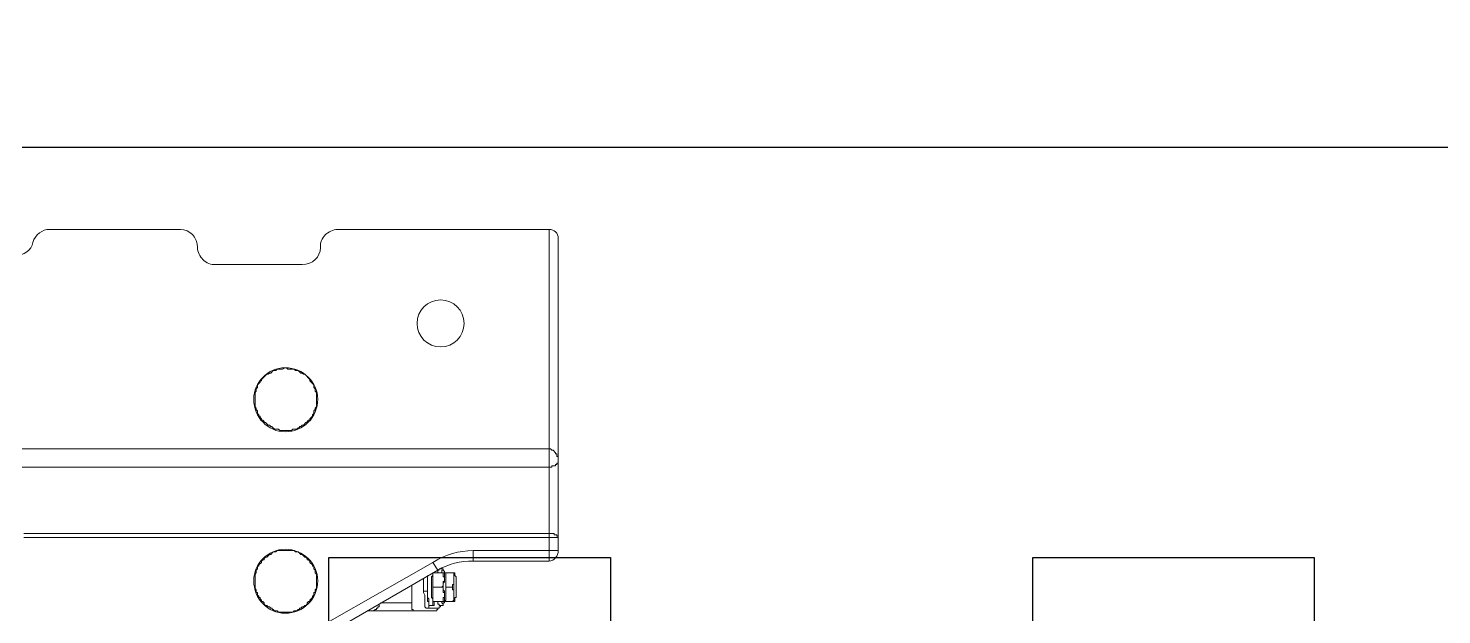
# Model space of a CAD drawing. Header units: millimetres. Extents: x 25083 to 52777, y 24772 to 45779.
# Drawn here: x 39033.2 to 39434.8, y 34124.4 to 34291.2 of the extents above; entities that cross this region are included whole.
import ezdxf

# ---------------------------------------------------------------- set-up
doc = ezdxf.new("R2010")
doc.units = ezdxf.units.MM
doc.styles.get("Standard").update_dxf_attribs({"font": ''})
doc.styles.get('Standard').set_extended_font_data('SimSun')
doc.dimstyles.new('ISO-25', dxfattribs={"dimtxt": 2.5, "dimasz": 2.5, "dimexe": 1.25, "dimexo": 0.625, "dimtad": 1, "dimtxsty": 'Standard', "dimcen": 2.5, "dimadec": 0, "dimazin": 0, "dimtfac": 1, "dimtmove": 0, "dimatfit": 3, "dimfxl": 1, "dimarcsym": 0})

# ---------------------------------------------------------------- blocks, each defined once
blk = doc.blocks.new('*D925')
at = {"color": 0, "lineweight": -2}
for p, q in [((29677.86, 34881.66), (29677.86, 32448.29)), ((40733.02, 34757.65), (40733.02, 32448.29)), ((29680.36, 32449.54), (40730.52, 32449.54))]:
    blk.add_line(p, q, dxfattribs=at)
at = {"color": 0}
for points in [[(29680.36, 32449.96), (29680.36, 32449.13), (29677.86, 32449.54)], [(40730.52, 32449.13), (40730.52, 32449.96), (40733.02, 32449.54)]]:
    blk.add_solid(points, dxfattribs=at)
at = {"layer": 'DEFPOINTS', "color": 0}
for p in [(29677.86, 34882.29), (40733.02, 34758.27), (40733.02, 32449.54)]:
    blk.add_point(p, dxfattribs=at)
at = {"color": 0, "insert": (35205.44, 32451.63), "char_height": 2.5, "attachment_point": 5}
blk.add_mtext('11055,15', dxfattribs=at)
blk = doc.blocks.new('zw$D2F4')
at = {"color": 7, "lineweight": 5}
for points in [[(992.27, 309.71), (992.27, 685.53)], [(987.07, 681.44), (987.07, 309.71)], [(967.02, 459), (967.02, 307.11)], [(968.13, 309.71), (968.13, 459)], [(1054.66, 451.57), (1054.66, 414.44)], [(1044.63, 404.41), (1044.63, 379.9)], [(954.76, 393.27), (952.54, 393.27), (952.16, 392.9), (951.42, 392.9), (951.42, 392.53), (950.68, 392.53), (950.31, 392.16), (949.94, 392.16), (949.94, 391.78), (949.56, 391.78), (949.19, 391.41), (948.82, 391.41), (948.82, 391.04), (948.45, 390.67), (948.08, 390.67), (947.71, 390.3), (947.71, 389.93), (947.34, 389.56), (947.34, 389.18), (946.97, 388.81), (946.97, 388.44), (946.59, 388.44), (946.59, 388.07), (946.22, 387.7), (946.22, 386.96), (945.85, 386.58), (945.85, 382.5), (946.22, 382.13), (946.22, 381.39), (946.59, 381.01), (946.59, 380.64), (946.97, 380.64), (946.97, 380.27), (947.34, 379.9), (947.34, 379.53), (947.71, 379.16), (947.71, 378.79), (948.08, 378.41), (948.45, 378.41), (948.82, 378.04), (948.82, 377.67), (949.19, 377.67), (949.94, 376.93), (950.31, 376.93), (950.68, 376.56), (951.42, 376.56), (951.42, 376.19), (952.16, 376.19), (952.54, 375.82), (954.76, 375.82)], [(954.76, 375.82), (956.62, 375.82), (956.99, 376.19), (957.73, 376.19), (958.11, 376.56), (958.85, 376.56), (958.85, 376.93), (959.22, 376.93), (959.96, 377.67), (960.33, 377.67), (960.71, 378.04), (960.71, 378.41), (961.08, 378.41), (961.45, 378.79), (961.45, 379.16), (962.19, 379.9), (962.19, 380.27), (962.93, 381.01), (962.93, 381.76), (963.31, 382.13), (963.31, 386.96), (962.93, 387.33), (962.93, 388.07), (962.19, 388.81), (962.19, 389.18), (961.45, 389.93), (961.45, 390.3), (961.08, 390.67), (960.71, 390.67), (960.71, 391.04), (960.33, 391.41), (959.96, 391.41), (959.22, 392.16), (958.85, 392.16), (958.85, 392.53), (958.11, 392.53), (957.73, 392.9), (956.99, 392.9), (956.62, 393.27), (954.76, 393.27)], [(1006.38, 393.27), (1004.15, 393.27), (1003.78, 392.9), (1003.41, 392.9), (1003.04, 392.53), (1002.3, 392.53), (1001.93, 392.16), (1001.56, 392.16), (1001.56, 391.78), (1001.18, 391.78), (1000.81, 391.41), (1000.44, 391.41), (1000.44, 391.04), (1000.07, 390.67), (999.7, 390.67), (999.7, 390.3), (998.96, 389.56), (998.96, 389.18), (998.58, 388.81), (998.58, 388.44), (998.21, 388.44), (998.21, 388.07), (997.84, 387.7), (997.84, 386.58), (997.47, 386.21), (997.47, 382.87), (997.84, 382.5), (997.84, 381.39), (998.21, 381.01), (998.21, 380.64), (998.58, 380.64), (998.58, 380.27), (998.96, 379.9), (998.96, 379.53), (999.7, 378.79), (999.7, 378.41), (1000.07, 378.41), (1000.44, 378.04), (1000.44, 377.67), (1000.81, 377.67), (1001.56, 376.93), (1001.93, 376.93), (1002.3, 376.56), (1003.04, 376.56), (1003.41, 376.19), (1003.78, 376.19), (1004.15, 375.82), (1006.38, 375.82)], [(1006.38, 375.82), (1008.24, 375.82), (1008.61, 376.19), (1009.35, 376.19), (1009.73, 376.56), (1010.47, 376.56), (1011.58, 377.67), (1011.95, 377.67), (1013.44, 379.16), (1013.44, 379.53), (1013.81, 379.9), (1013.81, 380.27), (1014.55, 381.01), (1014.55, 381.76), (1014.92, 382.13), (1014.92, 383.99), (1015.3, 384.36), (1015.3, 384.73), (1014.92, 385.47), (1014.92, 386.96), (1014.55, 387.33), (1014.55, 388.07), (1013.81, 388.81), (1013.81, 389.18), (1013.44, 389.56), (1013.44, 389.93), (1011.95, 391.41), (1011.58, 391.41), (1011.58, 391.78), (1011.21, 391.78), (1010.47, 392.53), (1009.73, 392.53), (1009.35, 392.9), (1008.61, 392.9), (1008.24, 393.27), (1006.38, 393.27)], [(934.71, 386.96), (959.96, 342.76)], [(932.11, 385.47), (957.73, 341.28)], [(1054.66, 369.87), (1054.66, 309.71)], [(946.22, 341.65), (946.22, 361.33)], [(946.59, 359.1), (946.59, 358.73), (946.97, 358.73), (946.97, 358.36), (947.34, 358.36), (947.34, 357.99), (947.71, 357.99), (948.08, 357.99)], [(948.45, 357.62), (948.45, 348.71)], [(948.45, 348.71), (946.59, 348.71), (946.59, 348.33), (946.22, 348.33), (946.22, 347.96)], [(953.28, 348.71), (948.45, 348.71)], [(946.97, 341.28), (946.59, 341.28), (946.59, 341.65), (946.22, 341.65)], [(946.97, 344.62), (947.34, 344.99), (949.94, 344.99), (950.31, 344.99), (950.68, 344.99), (951.42, 345.36), (951.79, 345.36)], [(946.97, 340.91), (946.97, 344.62)], [(951.79, 344.25), (948.82, 344.25), (948.82, 343.88), (946.97, 343.88), (946.97, 343.51)], [(947.71, 343.88), (949.56, 343.88), (949.94, 344.25), (951.05, 344.25), (951.42, 344.25), (952.91, 344.25)], [(947.71, 342.76), (947.71, 343.88)], [(947.71, 342.76), (949.56, 342.76), (949.94, 343.14), (951.05, 343.14), (951.42, 343.14), (952.91, 343.14)], [(948.82, 342.39), (947.71, 342.39), (947.71, 342.76)], [(948.82, 342.76), (948.82, 339.79)], [(952.91, 342.76), (948.82, 342.76)], [(950.31, 342.76), (949.19, 342.76)], [(951.05, 342.76), (950.31, 342.76)], [(952.91, 342.76), (951.05, 342.76)], [(951.79, 344.25), (951.79, 345.36)], [(956.25, 344.25), (952.91, 344.25)], [(956.99, 342.76), (956.25, 342.76), (955.88, 343.14), (952.91, 343.14)], [(952.91, 342.76), (952.91, 340.16)], [(956.99, 342.76), (952.91, 342.76)], [(952.91, 342.76), (954.76, 342.76)], [(955.14, 342.76), (955.51, 342.76)], [(955.88, 342.76), (956.99, 342.76)], [(956.99, 342.76), (956.99, 339.79)], [(959.96, 342.76), (957.73, 341.28)], [(946.97, 340.91), (947.34, 340.91), (947.34, 340.54), (947.71, 340.54)], [(947.71, 340.91), (948.08, 340.91), (948.08, 341.28), (948.82, 341.28)], [(947.71, 339.79), (947.71, 340.91)], [(947.71, 339.79), (948.08, 339.79), (948.45, 340.16), (948.82, 340.16)], [(948.82, 339.42), (948.45, 339.42), (948.45, 339.79), (947.71, 339.79)], [(948.82, 339.42), (948.82, 339.79)], [(948.82, 339.79), (949.94, 339.79), (949.94, 339.42), (951.05, 339.42)], [(948.82, 339.42), (948.82, 337.19)], [(948.82, 339.42), (949.19, 339.05)], [(951.05, 339.42), (948.82, 339.42)], [(949.19, 339.05), (951.05, 339.05)], [(951.05, 339.42), (951.42, 339.42), (951.42, 339.79), (952.91, 339.79), (952.91, 340.16)], [(955.14, 339.42), (954.39, 339.42), (954.02, 339.79), (952.16, 339.79), (951.79, 339.42), (951.05, 339.42)], [(951.05, 339.05), (952.91, 339.05)], [(952.91, 340.16), (953.28, 339.79), (954.39, 339.79), (954.76, 339.42), (955.14, 339.42)], [(952.91, 339.05), (952.91, 337.19)], [(955.14, 339.05), (952.91, 339.05)], [(955.14, 339.42), (955.88, 339.42), (955.88, 339.79), (956.99, 339.79)], [(955.14, 339.42), (956.99, 339.42)], [(956.99, 339.05), (955.14, 339.05)], [(957.73, 340.91), (957.73, 341.28), (956.99, 341.28)], [(958.11, 339.79), (957.73, 339.79), (957.73, 340.16), (956.99, 340.16)], [(956.99, 339.79), (956.99, 339.42)], [(956.99, 339.42), (957.36, 339.42), (957.73, 339.79), (958.11, 339.79)], [(956.99, 339.42), (956.99, 339.05)], [(956.99, 339.42), (956.99, 337.19)], [(958.11, 339.79), (958.11, 340.91)], [(948.82, 336.45), (948.82, 337.19)], [(948.82, 337.19), (949.19, 336.82), (951.05, 336.82)], [(951.05, 336.82), (949.56, 336.82), (949.19, 336.45), (948.82, 336.45)], [(948.82, 336.45), (949.19, 336.45)], [(949.19, 336.45), (949.94, 336.45), (949.94, 336.08), (951.05, 336.08)], [(951.05, 336.82), (952.16, 336.82), (952.16, 337.19), (952.91, 337.19)], [(955.14, 336.82), (951.05, 336.82)], [(951.05, 336.08), (952.91, 336.08)], [(952.91, 337.19), (953.65, 337.19), (953.65, 336.82), (955.14, 336.82)], [(955.14, 336.08), (952.91, 336.08)], [(955.14, 336.82), (956.99, 336.82), (956.99, 337.19)], [(955.14, 336.82), (956.62, 336.82), (956.62, 336.45), (956.99, 336.45)], [(956.99, 336.45), (956.25, 336.45), (955.88, 336.08), (955.14, 336.08)], [(956.99, 337.19), (956.99, 336.45)], [(960.33, 331.25), (960.33, 309.71)], [(960.33, 331.25), (963.31, 331.25)], [(963.31, 307.11), (963.31, 331.25)], [(1054.66, 309.71), (960.33, 309.71)], [(967.02, 307.11), (967.39, 307.11), (967.39, 307.49), (967.76, 307.49), (967.76, 307.86), (967.76, 308.23), (968.13, 308.23), (968.13, 309.71)], [(987.07, 309.71), (987.07, 308.97), (987.44, 308.97), (987.44, 307.86), (987.81, 307.86), (987.81, 307.49), (988.19, 307.49), (988.19, 307.11), (988.93, 307.11)], [(988.93, 307.11), (990.04, 307.11), (990.04, 307.49), (990.79, 307.49), (990.79, 307.86), (991.16, 307.86), (991.9, 308.6), (991.9, 308.97), (992.27, 309.34), (992.27, 309.71)], [(963.31, 307.11), (1052.06, 307.11)]]:
    blk.add_lwpolyline(points, dxfattribs=at)
for points in [[(1047.23, 461.23), (1047.23, 459), (1048.72, 456.77), (1050.95, 456.4)], [(1054.66, 451.57), (1054.66, 453.8), (1053.17, 455.66), (1050.95, 456.4)], [(1049.46, 409.61), (1052.43, 409.61), (1054.66, 411.84), (1054.66, 414.44)], [(1044.63, 404.41), (1044.63, 405.9), (1045, 407.01), (1046.12, 408.12)], [(1046.12, 408.12), (1046.86, 408.87), (1048.35, 409.61), (1049.46, 409.61)], [(1044.63, 379.9), (1044.63, 376.93), (1046.86, 374.7), (1049.46, 374.7)], [(1049.46, 374.7), (1050.95, 374.7), (1052.06, 374.33), (1053.17, 373.22)], [(1053.17, 373.22), (1053.92, 372.47), (1054.66, 370.99), (1054.66, 369.87)], [(946.22, 359.85), (946.22, 359.48), (946.22, 359.48), (946.59, 359.1)], [(948.08, 357.99), (948.08, 357.99), (948.08, 357.99), (948.08, 357.99)], [(950.31, 342.76), (950.31, 342.76), (950.31, 342.76), (950.31, 342.76)], [(951.05, 342.76), (951.05, 342.76), (951.05, 342.76), (951.05, 342.76)], [(951.79, 345.36), (952.91, 345.36), (954.39, 345.36), (955.51, 345.36)], [(951.79, 344.25), (953.28, 344.25), (954.76, 344.25), (955.88, 344.25)], [(955.14, 342.76), (954.76, 342.76), (954.76, 342.76), (954.76, 342.76)], [(955.88, 342.76), (955.51, 342.76), (955.51, 342.76), (955.51, 342.76)], [(956.99, 342.39), (956.99, 342.39), (956.99, 342.39), (956.99, 342.39)], [(963.31, 331.25), (963.31, 335.34), (962.19, 339.05), (959.96, 342.76)], [(960.33, 331.25), (960.33, 334.97), (959.59, 338.31), (957.73, 341.28)], [(958.11, 340.54), (958.11, 340.54), (958.11, 340.54), (958.11, 340.54)], [(960.33, 309.71), (960.33, 308.23), (961.82, 307.11), (963.31, 307.11)], [(1052.06, 307.11), (1053.55, 307.11), (1054.66, 308.23), (1054.66, 309.71)]]:
    blk.add_open_spline(points, degree=3, dxfattribs=at)
for points in [[(954.76, 393.64), (949.56, 393.64), (945.48, 389.56), (945.48, 384.73), (945.48, 379.53), (949.56, 375.44), (954.76, 375.44), (959.59, 375.44), (963.68, 379.53), (963.68, 384.73), (963.68, 389.56), (959.59, 393.64), (954.76, 393.64)], [(1006.38, 393.64), (1001.18, 393.64), (997.1, 389.56), (997.1, 384.73), (997.1, 379.53), (1001.18, 375.44), (1006.38, 375.44), (1011.21, 375.44), (1015.3, 379.53), (1015.3, 384.73), (1015.3, 389.56), (1011.21, 393.64), (1006.38, 393.64)], [(1027.92, 347.22), (1024.21, 347.22), (1021.24, 344.25), (1021.24, 340.54), (1021.24, 336.82), (1024.21, 333.85), (1027.92, 333.85), (1031.64, 333.85), (1034.61, 336.82), (1034.61, 340.54), (1034.61, 344.25), (1031.64, 347.22), (1027.92, 347.22)]]:
    blk.add_open_spline(points, degree=3, knots=[0, 0, 0, 0, 1, 1, 1, 2, 2, 2, 3, 3, 3, 4, 4, 4, 4], dxfattribs=at)
blk = doc.blocks.new('zw$50CE')
blk.add_lwpolyline([(0, 80.66), (0, 1280.66), (1100, 1280.66), (1100, 80.66)], close=True)
blk.add_blockref('zw$D2F4', (22.01, 103.57))

msp = doc.modelspace()

# ---------------------------------------------------------------- linework, layer by layer
at = {"ltscale": 15}
for points in [[(39118.63, 33273.983), (39118.63, 34140.649), (39198.63, 34140.649), (39198.63, 33273.983)], [(39318.63, 33273.983), (39318.63, 34140.649), (39398.63, 34140.649), (39398.63, 33273.983)]]:
    msp.add_lwpolyline(points, close=True, dxfattribs=at)

# ---------------------------------------------------------------- block references
at = {"rotation": 90}
msp.add_blockref('zw$50CE', (39594.481, 33157.316), dxfattribs=at)

# ---------------------------------------------------------------- dimensions: what is measured, and where the dimension line sits
dim = msp.add_linear_dim(base=(40733.0166, 32449.5434), p1=(29677.8617, 34882.2868), p2=(40733.0166, 34758.2702), dimstyle='ISO-25')
dim.commit()
dim.dimension.update_dxf_attribs({"geometry": '*D925', "text_midpoint": (35205.4391, 32449.5434), "dimtype": 160})

doc.saveas('drawing.dxf')
